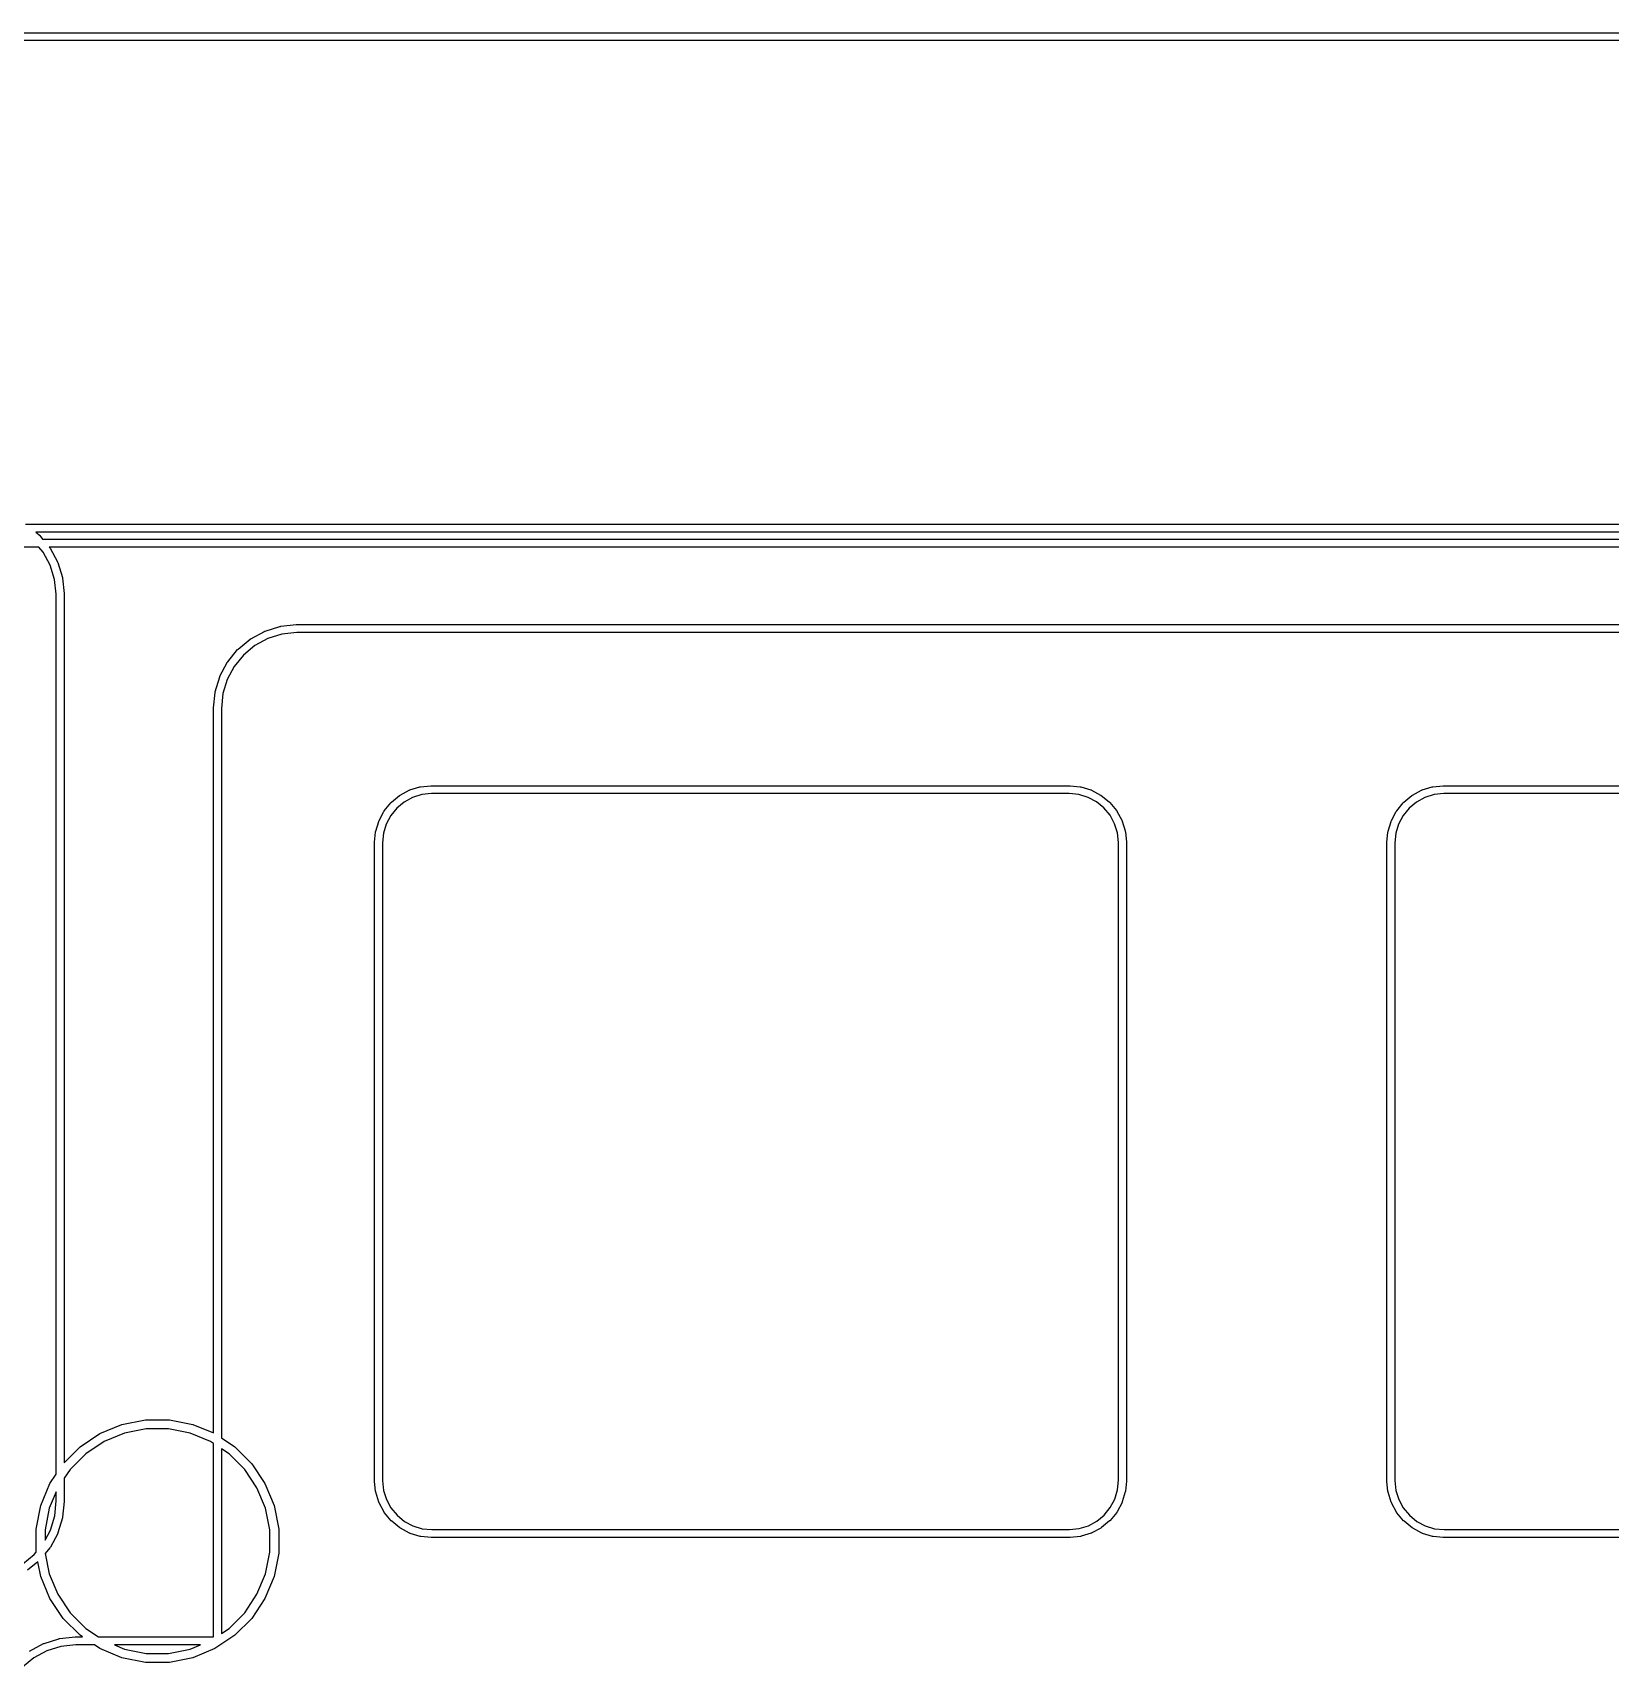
# Model space of a CAD drawing. Extents: x 18 to 369, y 6 to 139.
# Drawn here: x 51.84 to 81.52, y 107.93 to 138.69 of the extents above; entities that cross this region are included whole.
import ezdxf

# ---------------------------------------------------------------- set-up
doc = ezdxf.new("R2010")
doc.units = 0
doc.layers.add('BLACK', color=7, linetype='CONTINUOUS')

msp = doc.modelspace()

# ---------------------------------------------------------------- linework, layer by layer
at = {"layer": 'BLACK', "linetype": 'CONTINUOUS'}
for p, q in [((20.0633, 138.689), (188.11, 138.689)), ((188.039, 138.539), (20.0638, 138.539)), ((51.7012, 129.439), (93.6577, 129.439)), ((51.8935, 129.289), (51.9579, 129.237)), ((93.4643, 129.289), (51.8935, 129.289)), ((51.9579, 129.237), (51.9587, 129.236)), ((51.9587, 129.236), (51.9635, 129.231)), ((51.9635, 129.231), (51.9683, 129.227)), ((51.9683, 129.227), (52.0239, 129.159)), ((51.9533, 129.009), (32.6939, 129.009)), ((52.0346, 128.911), (51.9533, 129.009)), ((52.0239, 129.159), (93.3327, 129.159)), ((52.1669, 128.666), (52.0346, 128.911)), ((93.2103, 129.009), (52.148, 129.009)), ((52.148, 129.009), (52.1549, 129.001)), ((52.1549, 129.001), (52.1556, 129)), ((52.1556, 129), (52.1593, 128.994)), ((52.1593, 128.994), (52.1631, 128.989)), ((52.1631, 128.989), (52.3023, 128.731)), ((52.2491, 128.401), (52.1669, 128.666)), ((52.3023, 128.731), (52.3028, 128.73)), ((52.3028, 128.73), (52.3054, 128.724)), ((52.3054, 128.724), (52.308, 128.718)), ((52.308, 128.718), (52.3946, 128.438)), ((52.2785, 128.121), (52.2491, 128.401)), ((52.3946, 128.438), (52.3949, 128.437)), ((52.3949, 128.437), (52.3962, 128.43)), ((52.3962, 128.43), (52.3975, 128.424)), ((52.3975, 128.424), (52.4281, 128.133)), ((52.2786, 128.114), (52.2785, 128.121)), ((52.2786, 111.565), (52.2786, 128.114)), ((52.2786, 128.114), (52.2786, 128.114)), ((52.4281, 128.133), (52.4282, 128.132)), ((52.4282, 128.132), (52.4282, 128.128)), ((52.4282, 128.128), (52.4285, 128.125)), ((52.4285, 128.125), (52.4286, 128.118)), ((52.4286, 128.118), (52.4286, 128.118)), ((52.4286, 128.118), (52.4286, 111.779)), ((55.9391, 127.284), (56.1966, 127.423)), ((56.1966, 127.423), (56.1976, 127.424)), ((56.1966, 127.423), (56.1966, 127.423)), ((56.1966, 127.423), (56.1966, 127.423)), ((56.1976, 127.424), (56.2039, 127.426)), ((56.2039, 127.426), (56.2101, 127.429)), ((56.2101, 127.429), (56.4898, 127.515)), ((56.5271, 127.37), (56.2615, 127.288)), ((56.4898, 127.515), (56.4908, 127.516)), ((56.4908, 127.516), (56.4975, 127.517)), ((56.4975, 127.517), (56.5041, 127.518)), ((56.5041, 127.518), (56.7953, 127.549)), ((56.8072, 127.399), (56.5271, 127.37)), ((56.7953, 127.549), (56.7963, 127.549)), ((56.7963, 127.549), (56.7996, 127.549)), ((56.7996, 127.549), (56.8028, 127.549)), ((56.8028, 127.549), (56.8098, 127.549)), ((56.8138, 127.399), (56.8072, 127.399)), ((56.8098, 127.549), (56.8099, 127.549)), ((56.8099, 127.549), (56.8133, 127.549)), ((56.8133, 127.549), (92.9286, 127.549)), ((92.9999, 127.399), (56.8138, 127.399)), ((56.8138, 127.399), (56.8138, 127.399)), ((55.5061, 126.852), (55.6911, 127.079)), ((55.6911, 127.079), (55.6918, 127.08)), ((55.6918, 127.08), (55.6966, 127.084)), ((55.6966, 127.084), (55.7014, 127.089)), ((55.7014, 127.089), (55.927, 127.276)), ((56.0169, 127.155), (55.8027, 126.978)), ((55.927, 127.276), (55.927, 127.276)), ((55.927, 127.276), (55.927, 127.276)), ((55.927, 127.276), (55.9278, 127.276)), ((55.9278, 127.276), (55.9335, 127.28)), ((55.9335, 127.28), (55.9391, 127.284)), ((56.2615, 127.288), (56.0169, 127.155)), ((55.3605, 126.581), (55.498, 126.84)), ((55.627, 126.763), (55.4964, 126.517)), ((55.498, 126.84), (55.4985, 126.841)), ((55.498, 126.84), (55.498, 126.84)), ((55.498, 126.84), (55.498, 126.84)), ((55.4985, 126.841), (55.5023, 126.846)), ((55.5023, 126.846), (55.5061, 126.852)), ((55.8027, 126.978), (55.627, 126.763)), ((55.2703, 126.287), (55.355, 126.568)), ((55.355, 126.568), (55.3553, 126.569)), ((55.3553, 126.569), (55.3579, 126.575)), ((55.3579, 126.575), (55.3605, 126.581)), ((55.4964, 126.517), (55.4161, 126.251)), ((55.2389, 125.982), (55.2675, 126.273)), ((55.2675, 126.273), (55.2676, 126.274)), ((55.2675, 126.273), (55.2675, 126.273)), ((55.2675, 126.273), (55.2675, 126.273)), ((55.2676, 126.274), (55.269, 126.281)), ((55.269, 126.281), (55.2703, 126.287)), ((55.4161, 126.251), (55.3886, 125.971)), ((55.2386, 125.978), (55.2389, 125.982)), ((55.2386, 112.338), (55.2386, 125.978)), ((55.2389, 125.982), (55.2389, 125.982)), ((55.3886, 125.971), (55.3886, 112.245)), ((58.5862, 124.207), (58.7366, 124.331)), ((58.7366, 124.331), (58.7374, 124.332)), ((58.7366, 124.331), (58.7366, 124.331)), ((58.7366, 124.331), (58.7366, 124.331)), ((58.7374, 124.332), (58.7431, 124.336)), ((58.7431, 124.336), (58.7487, 124.339)), ((58.7487, 124.339), (58.9204, 124.432)), ((58.9853, 124.297), (58.8265, 124.211)), ((58.9204, 124.432), (58.9213, 124.433)), ((58.9204, 124.432), (58.9204, 124.432)), ((58.9204, 124.432), (58.9204, 124.432)), ((58.9213, 124.433), (58.9276, 124.435)), ((58.9276, 124.435), (58.9339, 124.438)), ((58.9339, 124.438), (59.1203, 124.496)), ((59.1576, 124.35), (58.9853, 124.297)), ((59.1203, 124.496), (59.1213, 124.496)), ((59.1213, 124.496), (59.128, 124.497)), ((59.128, 124.497), (59.1347, 124.499)), ((59.1347, 124.499), (59.3288, 124.519)), ((59.3406, 124.369), (59.1576, 124.35)), ((59.3288, 124.519), (59.3298, 124.519)), ((59.3298, 124.519), (59.3331, 124.519)), ((59.3331, 124.519), (59.3363, 124.519)), ((59.3363, 124.519), (59.3398, 124.519)), ((59.3398, 124.519), (59.3399, 124.519)), ((59.3399, 124.519), (59.343, 124.519)), ((59.3438, 124.369), (59.3406, 124.369)), ((59.343, 124.519), (59.3433, 124.519)), ((59.3433, 124.519), (59.3436, 124.519)), ((59.3436, 124.519), (71.3472, 124.519)), ((71.3399, 124.369), (59.3438, 124.369)), ((71.5232, 124.351), (71.3399, 124.369)), ((71.3472, 124.519), (71.3581, 124.518)), ((71.3581, 124.518), (71.5451, 124.5)), ((71.6959, 124.299), (71.5232, 124.351)), ((71.5451, 124.5), (71.5451, 124.5)), ((71.5451, 124.5), (71.5451, 124.5)), ((71.5451, 124.5), (71.5462, 124.5)), ((71.5462, 124.5), (71.5528, 124.498)), ((71.5528, 124.498), (71.5595, 124.497)), ((71.5595, 124.497), (71.7463, 124.441)), ((71.8553, 124.215), (71.6959, 124.299)), ((71.7463, 124.441), (71.7463, 124.441)), ((71.7463, 124.441), (71.7463, 124.441)), ((71.7463, 124.441), (71.7473, 124.44)), ((71.7473, 124.44), (71.7536, 124.438)), ((71.7536, 124.438), (71.7598, 124.435)), ((71.7598, 124.435), (71.9322, 124.343)), ((71.9322, 124.343), (71.9322, 124.343)), ((71.9322, 124.343), (71.9331, 124.343)), ((71.9331, 124.343), (71.9387, 124.339)), ((71.9387, 124.339), (71.9444, 124.335)), ((71.9444, 124.335), (72.0956, 124.212)), ((77.6362, 124.207), (77.7866, 124.331)), ((77.7866, 124.331), (77.7874, 124.332)), ((77.7874, 124.332), (77.7931, 124.336)), ((77.7931, 124.336), (77.7987, 124.339)), ((77.7987, 124.339), (77.9704, 124.432)), ((78.0353, 124.297), (77.8765, 124.211)), ((77.9704, 124.432), (77.9713, 124.433)), ((77.9704, 124.432), (77.9704, 124.432)), ((77.9704, 124.432), (77.9704, 124.432)), ((77.9713, 124.433), (77.9776, 124.435)), ((77.9776, 124.435), (77.9839, 124.438)), ((77.9839, 124.438), (78.1703, 124.496)), ((78.2076, 124.35), (78.0353, 124.297)), ((78.1703, 124.496), (78.1713, 124.496)), ((78.1713, 124.496), (78.178, 124.497)), ((78.178, 124.497), (78.1847, 124.499)), ((78.1847, 124.499), (78.3787, 124.519)), ((78.3906, 124.369), (78.2076, 124.35)), ((78.3787, 124.519), (78.3798, 124.519)), ((78.3798, 124.519), (78.3831, 124.519)), ((78.3831, 124.519), (78.3863, 124.519)), ((78.3863, 124.519), (78.3898, 124.519)), ((78.3898, 124.519), (78.3899, 124.519)), ((78.3899, 124.519), (78.3933, 124.519)), ((78.3938, 124.369), (78.3906, 124.369)), ((78.3933, 124.519), (90.3972, 124.519)), ((90.3899, 124.369), (78.3938, 124.369)), ((78.3938, 124.369), (78.3938, 124.369)), ((58.3528, 123.861), (58.4444, 124.033)), ((58.4444, 124.033), (58.4449, 124.034)), ((58.4444, 124.033), (58.4444, 124.033)), ((58.4444, 124.033), (58.4444, 124.033)), ((58.4449, 124.034), (58.4488, 124.039)), ((58.4488, 124.039), (58.4525, 124.045)), ((58.4525, 124.045), (58.5759, 124.196)), ((58.6875, 124.096), (58.5734, 123.956)), ((58.5759, 124.196), (58.5766, 124.197)), ((58.5766, 124.197), (58.5814, 124.202)), ((58.5814, 124.202), (58.5862, 124.207)), ((58.8265, 124.211), (58.6875, 124.096)), ((71.9951, 124.1), (71.8553, 124.215)), ((72.1101, 123.961), (71.9951, 124.1)), ((72.0956, 124.212), (72.0956, 124.212)), ((72.0956, 124.212), (72.0956, 124.212)), ((72.0956, 124.212), (72.0964, 124.211)), ((72.0964, 124.211), (72.1012, 124.207)), ((72.1012, 124.207), (72.106, 124.202)), ((72.106, 124.202), (72.2304, 124.051)), ((72.2304, 124.051), (72.2304, 124.051)), ((72.2304, 124.051), (72.2304, 124.051)), ((72.2304, 124.051), (72.2311, 124.051)), ((72.2311, 124.051), (72.2348, 124.045)), ((72.2348, 124.045), (72.2386, 124.039)), ((72.2386, 124.039), (72.3314, 123.868)), ((77.4028, 123.861), (77.4944, 124.033)), ((77.4944, 124.033), (77.4949, 124.034)), ((77.4944, 124.033), (77.4944, 124.033)), ((77.4944, 124.033), (77.4944, 124.033)), ((77.4949, 124.034), (77.4988, 124.039)), ((77.4988, 124.039), (77.5025, 124.045)), ((77.5025, 124.045), (77.6259, 124.196)), ((77.7375, 124.096), (77.6234, 123.956)), ((77.6259, 124.196), (77.6265, 124.197)), ((77.6259, 124.196), (77.6259, 124.196)), ((77.6259, 124.196), (77.6259, 124.196)), ((77.6265, 124.197), (77.6314, 124.202)), ((77.6314, 124.202), (77.6362, 124.207)), ((77.8765, 124.211), (77.7375, 124.096)), ((58.2895, 123.654), (58.2908, 123.66)), ((58.2908, 123.66), (58.3472, 123.847)), ((58.3472, 123.847), (58.3475, 123.848)), ((58.3475, 123.848), (58.3502, 123.854)), ((58.3502, 123.854), (58.3528, 123.861)), ((58.4887, 123.797), (58.4365, 123.624)), ((58.5734, 123.956), (58.4887, 123.797)), ((72.196, 123.803), (72.1101, 123.961)), ((72.2493, 123.63), (72.196, 123.803)), ((72.3314, 123.868), (72.3314, 123.868)), ((72.3314, 123.868), (72.3314, 123.868)), ((72.3314, 123.868), (72.3319, 123.867)), ((72.3319, 123.867), (72.3344, 123.86)), ((72.3344, 123.86), (72.3371, 123.854)), ((72.3371, 123.854), (72.3948, 123.668)), ((72.3948, 123.668), (72.3948, 123.668)), ((72.3948, 123.668), (72.3948, 123.668)), ((72.3948, 123.668), (72.3951, 123.667)), ((72.3951, 123.667), (72.3964, 123.66)), ((72.3964, 123.66), (72.3977, 123.653)), ((77.3395, 123.654), (77.3408, 123.66)), ((77.3408, 123.66), (77.3972, 123.847)), ((77.3972, 123.847), (77.3975, 123.848)), ((77.3972, 123.847), (77.3972, 123.847)), ((77.3972, 123.847), (77.3972, 123.847)), ((77.3975, 123.848), (77.4002, 123.854)), ((77.4002, 123.854), (77.4028, 123.861)), ((77.5387, 123.797), (77.4865, 123.624)), ((77.6234, 123.956), (77.5387, 123.797)), ((58.2686, 123.448), (58.2697, 123.459)), ((58.2686, 111.444), (58.2686, 123.448)), ((58.2697, 123.459), (58.288, 123.646)), ((58.2697, 123.459), (58.2697, 123.459)), ((58.288, 123.646), (58.2881, 123.647)), ((58.288, 123.646), (58.288, 123.646)), ((58.288, 123.646), (58.288, 123.646)), ((58.2881, 123.647), (58.2895, 123.654)), ((58.4365, 123.624), (58.4186, 123.441)), ((58.4186, 123.441), (58.4186, 111.445)), ((72.2686, 123.447), (72.2493, 123.63)), ((72.2686, 123.444), (72.2686, 123.447)), ((72.2686, 111.448), (72.2686, 123.444)), ((72.3977, 123.653), (72.4181, 123.459)), ((72.4181, 123.459), (72.4182, 123.458)), ((72.4182, 123.458), (72.4182, 123.455)), ((72.4182, 123.455), (72.4185, 123.452)), ((72.4185, 123.452), (72.4186, 123.448)), ((72.4186, 123.448), (72.4186, 123.448)), ((72.4186, 123.448), (72.4186, 123.445)), ((72.4186, 123.445), (72.4186, 123.445)), ((72.4186, 123.445), (72.4186, 123.444)), ((72.4186, 123.444), (72.4186, 111.441)), ((77.3186, 123.448), (77.3189, 123.452)), ((77.3186, 111.444), (77.3186, 123.448)), ((77.3189, 123.452), (77.338, 123.646)), ((77.3189, 123.452), (77.3189, 123.452)), ((77.338, 123.646), (77.3381, 123.647)), ((77.338, 123.646), (77.338, 123.646)), ((77.338, 123.646), (77.338, 123.646)), ((77.3381, 123.647), (77.3395, 123.654)), ((77.4865, 123.624), (77.4686, 123.441)), ((77.4686, 123.441), (77.4686, 111.445)), ((53.5165, 112.5), (53.9578, 112.588)), ((53.9578, 112.588), (54.4077, 112.588)), ((54.4077, 112.588), (54.8489, 112.5)), ((52.7268, 112.078), (53.1009, 112.328)), ((53.1009, 112.328), (53.5165, 112.5)), ((53.5659, 112.337), (53.181, 112.178)), ((53.9745, 112.418), (53.5659, 112.337)), ((54.391, 112.418), (53.9745, 112.418)), ((54.7996, 112.337), (54.391, 112.418)), ((55.1845, 112.178), (54.7996, 112.337)), ((54.8489, 112.5), (55.2386, 112.338)), ((52.4286, 111.779), (52.7268, 112.078)), ((53.181, 112.178), (52.8347, 111.946)), ((55.2386, 112.142), (55.1845, 112.178)), ((55.2386, 108.499), (55.2386, 112.142)), ((55.3886, 112.245), (55.6387, 112.078)), ((55.5308, 111.946), (55.3886, 112.041)), ((55.3886, 112.041), (55.3886, 108.566)), ((55.6387, 112.078), (55.9568, 111.76)), ((52.8347, 111.946), (52.5401, 111.652)), ((55.8254, 111.652), (55.5308, 111.946)), ((55.9568, 111.76), (56.2067, 111.386)), ((51.9866, 110.97), (52.1587, 111.386)), ((52.1587, 111.386), (52.2786, 111.565)), ((52.5401, 111.652), (52.4286, 111.485)), ((52.4286, 111.485), (52.4286, 111.051)), ((56.0568, 111.305), (55.8254, 111.652)), ((56.2067, 111.386), (56.3789, 110.97)), ((58.2686, 111.441), (58.2686, 111.444)), ((58.2686, 111.444), (58.2686, 111.444)), ((58.2686, 111.444), (58.2686, 111.444)), ((58.2686, 111.437), (58.2686, 111.441)), ((58.2686, 111.441), (58.2686, 111.441)), ((58.2689, 111.434), (58.2686, 111.437)), ((58.2689, 111.431), (58.2689, 111.434)), ((58.269, 111.43), (58.2689, 111.431)), ((58.2894, 111.235), (58.269, 111.43)), ((58.4186, 111.445), (58.4186, 111.445)), ((58.4186, 111.445), (58.4186, 111.441)), ((58.4186, 111.441), (58.4378, 111.258)), ((72.2506, 111.265), (72.2686, 111.448)), ((72.4175, 111.43), (72.3992, 111.243)), ((72.4186, 111.441), (72.4175, 111.43)), ((72.4175, 111.43), (72.4175, 111.43)), ((77.3186, 111.441), (77.3186, 111.444)), ((77.3186, 111.444), (77.3186, 111.444)), ((77.3186, 111.444), (77.3186, 111.444)), ((77.3186, 111.437), (77.3186, 111.441)), ((77.3186, 111.441), (77.3186, 111.441)), ((77.3189, 111.434), (77.3186, 111.437)), ((77.3189, 111.431), (77.3189, 111.434)), ((77.319, 111.43), (77.3189, 111.431)), ((77.3394, 111.235), (77.319, 111.43)), ((77.4686, 111.445), (77.4686, 111.441)), ((77.4686, 111.441), (77.4878, 111.258)), ((52.2786, 111.233), (52.1492, 110.921)), ((52.2511, 110.778), (52.2786, 111.058)), ((52.2786, 111.058), (52.2786, 111.233)), ((52.4286, 111.051), (52.4282, 111.047)), ((56.2162, 110.921), (56.0568, 111.305)), ((58.2908, 111.229), (58.2894, 111.235)), ((58.292, 111.222), (58.2908, 111.229)), ((58.2924, 111.221), (58.292, 111.222)), ((58.3501, 111.035), (58.2924, 111.221)), ((58.2924, 111.221), (58.2924, 111.221)), ((58.2924, 111.221), (58.2924, 111.221)), ((58.4378, 111.258), (58.4912, 111.086)), ((58.4912, 111.086), (58.577, 110.927)), ((72.1137, 110.933), (72.1984, 111.092)), ((72.1984, 111.092), (72.2506, 111.265)), ((72.3963, 111.228), (72.3399, 111.042)), ((72.3976, 111.235), (72.3963, 111.228)), ((72.3991, 111.242), (72.3976, 111.235)), ((72.3992, 111.243), (72.3991, 111.242)), ((72.3992, 111.243), (72.3992, 111.243)), ((72.3992, 111.243), (72.3992, 111.243)), ((77.3408, 111.229), (77.3394, 111.235)), ((77.3421, 111.222), (77.3408, 111.229)), ((77.3424, 111.221), (77.3421, 111.222)), ((77.4001, 111.035), (77.3424, 111.221)), ((77.3424, 111.221), (77.3424, 111.221)), ((77.3424, 111.221), (77.3424, 111.221)), ((77.4878, 111.258), (77.5412, 111.086)), ((77.5412, 111.086), (77.627, 110.927)), ((51.8988, 110.529), (51.9866, 110.97)), ((52.1492, 110.921), (52.068, 110.512)), ((52.1707, 110.511), (52.2511, 110.778)), ((52.3968, 110.741), (52.3122, 110.461)), ((52.3981, 110.748), (52.3968, 110.741)), ((52.3995, 110.755), (52.3981, 110.748)), ((52.3996, 110.756), (52.3995, 110.755)), ((52.4282, 111.047), (52.3996, 110.756)), ((52.3996, 110.756), (52.3996, 110.756)), ((52.3996, 110.756), (52.3996, 110.756)), ((56.2975, 110.512), (56.2162, 110.921)), ((56.3789, 110.97), (56.4667, 110.529)), ((58.3527, 111.028), (58.3501, 111.035)), ((58.3552, 111.022), (58.3527, 111.028)), ((58.3557, 111.021), (58.3552, 111.022)), ((58.4486, 110.849), (58.3557, 111.021)), ((58.4524, 110.844), (58.4486, 110.849)), ((58.4561, 110.838), (58.4524, 110.844)), ((58.4567, 110.837), (58.4561, 110.838)), ((58.5812, 110.687), (58.4567, 110.837)), ((58.4567, 110.837), (58.4567, 110.837)), ((58.4567, 110.837), (58.4567, 110.837)), ((58.577, 110.927), (58.692, 110.788)), ((58.692, 110.788), (58.8319, 110.674)), ((71.8606, 110.678), (71.9997, 110.793)), ((71.9997, 110.793), (72.1137, 110.933)), ((72.2346, 110.844), (72.1113, 110.692)), ((72.2384, 110.849), (72.2346, 110.844)), ((72.2422, 110.855), (72.2384, 110.849)), ((72.2427, 110.856), (72.2422, 110.855)), ((72.3343, 111.028), (72.2427, 110.856)), ((72.2427, 110.856), (72.2427, 110.856)), ((72.2427, 110.856), (72.2427, 110.856)), ((72.3369, 111.034), (72.3343, 111.028)), ((72.3396, 111.041), (72.3369, 111.034)), ((72.3399, 111.042), (72.3396, 111.041)), ((72.3399, 111.042), (72.3399, 111.042)), ((72.3399, 111.042), (72.3399, 111.042)), ((77.4027, 111.028), (77.4001, 111.035)), ((77.4052, 111.022), (77.4027, 111.028)), ((77.4057, 111.021), (77.4052, 111.022)), ((77.4986, 110.849), (77.4057, 111.021)), ((77.4057, 111.021), (77.4057, 111.021)), ((77.4057, 111.021), (77.4057, 111.021)), ((77.5024, 110.844), (77.4986, 110.849)), ((77.5061, 110.838), (77.5024, 110.844)), ((77.5067, 110.837), (77.5061, 110.838)), ((77.6312, 110.687), (77.5067, 110.837)), ((77.627, 110.927), (77.742, 110.788)), ((77.742, 110.788), (77.8819, 110.674)), ((51.8988, 110.093), (51.8988, 110.529)), ((52.068, 110.512), (52.068, 110.318)), ((52.068, 110.318), (52.1707, 110.511)), ((52.3066, 110.448), (52.1692, 110.189)), ((52.3092, 110.454), (52.3066, 110.448)), ((52.3119, 110.46), (52.3092, 110.454)), ((52.3122, 110.461), (52.3119, 110.46)), ((56.2975, 110.095), (56.2975, 110.512)), ((56.4667, 110.529), (56.4667, 110.079)), ((58.586, 110.682), (58.5812, 110.687)), ((58.5907, 110.677), (58.586, 110.682)), ((58.5915, 110.677), (58.5907, 110.677)), ((58.7428, 110.553), (58.5915, 110.677)), ((58.5915, 110.677), (58.5915, 110.677)), ((58.5915, 110.677), (58.5915, 110.677)), ((58.7485, 110.55), (58.7428, 110.553)), ((58.7541, 110.546), (58.7485, 110.55)), ((58.755, 110.545), (58.7541, 110.546)), ((58.9273, 110.454), (58.755, 110.545)), ((58.755, 110.545), (58.755, 110.545)), ((58.755, 110.545), (58.755, 110.545)), ((58.8319, 110.674), (58.9912, 110.589)), ((58.9335, 110.451), (58.9273, 110.454)), ((58.9398, 110.448), (58.9335, 110.451)), ((58.9408, 110.448), (58.9398, 110.448)), ((59.1277, 110.392), (58.9408, 110.448)), ((58.9912, 110.589), (59.164, 110.537)), ((59.164, 110.537), (59.3472, 110.519)), ((59.3472, 110.519), (71.3433, 110.519)), ((71.3433, 110.519), (71.3465, 110.519)), ((71.3465, 110.519), (71.5295, 110.539)), ((71.5295, 110.539), (71.7019, 110.592)), ((71.7533, 110.451), (71.5668, 110.393)), ((71.7019, 110.592), (71.8606, 110.678)), ((71.7596, 110.453), (71.7533, 110.451)), ((71.7658, 110.456), (71.7596, 110.453)), ((71.7668, 110.457), (71.7658, 110.456)), ((71.9384, 110.549), (71.7668, 110.457)), ((71.9441, 110.553), (71.9384, 110.549)), ((71.9498, 110.557), (71.9441, 110.553)), ((71.9506, 110.558), (71.9498, 110.557)), ((72.1009, 110.682), (71.9506, 110.558)), ((71.9506, 110.558), (71.9506, 110.558)), ((71.9506, 110.558), (71.9506, 110.558)), ((72.1057, 110.687), (72.1009, 110.682)), ((72.1106, 110.692), (72.1057, 110.687)), ((72.1113, 110.692), (72.1106, 110.692)), ((77.636, 110.682), (77.6312, 110.687)), ((77.6407, 110.677), (77.636, 110.682)), ((77.6415, 110.677), (77.6407, 110.677)), ((77.7928, 110.553), (77.6415, 110.677)), ((77.6415, 110.677), (77.6415, 110.677)), ((77.6415, 110.677), (77.6415, 110.677)), ((77.7985, 110.55), (77.7928, 110.553)), ((77.8041, 110.546), (77.7985, 110.55)), ((77.805, 110.545), (77.8041, 110.546)), ((77.9773, 110.454), (77.805, 110.545)), ((77.805, 110.545), (77.805, 110.545)), ((77.805, 110.545), (77.805, 110.545)), ((77.8819, 110.674), (78.0412, 110.589)), ((77.9835, 110.451), (77.9773, 110.454)), ((77.9898, 110.448), (77.9835, 110.451)), ((77.9908, 110.448), (77.9898, 110.448)), ((78.1777, 110.392), (77.9908, 110.448)), ((78.0412, 110.589), (78.214, 110.537)), ((78.214, 110.537), (78.3974, 110.519)), ((78.3974, 110.519), (90.3933, 110.519)), ((52.1611, 110.177), (52.0732, 110.069)), ((52.1648, 110.183), (52.1611, 110.177)), ((52.1687, 110.188), (52.1648, 110.183)), ((52.1692, 110.189), (52.1687, 110.188)), ((52.1692, 110.189), (52.1692, 110.189)), ((52.1692, 110.189), (52.1692, 110.189)), ((59.1344, 110.39), (59.1277, 110.392)), ((59.141, 110.389), (59.1344, 110.39)), ((59.142, 110.389), (59.141, 110.389)), ((59.3363, 110.37), (59.142, 110.389)), ((59.142, 110.389), (59.142, 110.389)), ((59.142, 110.389), (59.142, 110.389)), ((59.3399, 110.369), (59.3363, 110.37)), ((71.3472, 110.369), (59.3399, 110.369)), ((71.3474, 110.369), (71.3472, 110.369)), ((71.3508, 110.369), (71.3474, 110.369)), ((71.3541, 110.37), (71.3508, 110.369)), ((71.3573, 110.37), (71.3541, 110.37)), ((71.3584, 110.37), (71.3573, 110.37)), ((71.5525, 110.39), (71.3584, 110.37)), ((71.5591, 110.392), (71.5525, 110.39)), ((71.5658, 110.393), (71.5591, 110.392)), ((71.5668, 110.393), (71.5658, 110.393)), ((71.5668, 110.393), (71.5668, 110.393)), ((78.1844, 110.39), (78.1777, 110.392)), ((78.191, 110.389), (78.1844, 110.39)), ((78.192, 110.389), (78.191, 110.389)), ((78.3788, 110.37), (78.192, 110.389)), ((78.192, 110.389), (78.192, 110.389)), ((78.192, 110.389), (78.192, 110.389)), ((78.3789, 110.37), (78.3788, 110.37)), ((78.3899, 110.369), (78.3789, 110.37)), ((90.3936, 110.369), (78.3899, 110.369)), ((51.6502, 109.873), (51.8645, 110.05)), ((51.932, 109.912), (51.7402, 109.753)), ((51.8645, 110.05), (51.8988, 110.093)), ((51.9866, 109.637), (51.932, 109.912)), ((52.0732, 110.069), (52.1492, 109.687)), ((56.2162, 109.687), (56.2975, 110.095)), ((56.4667, 110.079), (56.3789, 109.637)), ((52.1587, 109.222), (51.9866, 109.637)), ((52.1492, 109.687), (52.3087, 109.302)), ((56.0568, 109.302), (56.2162, 109.687)), ((56.3789, 109.637), (56.2067, 109.222)), ((52.4087, 108.848), (52.1587, 109.222)), ((52.3087, 109.302), (52.5401, 108.956)), ((55.8254, 108.956), (56.0568, 109.302)), ((56.2067, 109.222), (55.9568, 108.848)), ((52.5401, 108.956), (52.8347, 108.661)), ((55.5308, 108.661), (55.8254, 108.956)), ((52.7268, 108.53), (52.4087, 108.848)), ((52.8347, 108.661), (53.0766, 108.499)), ((55.3886, 108.566), (55.5308, 108.661)), ((55.9568, 108.848), (55.6387, 108.53)), ((51.7791, 108.234), (52.0366, 108.373)), ((52.0366, 108.373), (52.0375, 108.374)), ((52.0375, 108.374), (52.0438, 108.376)), ((52.0438, 108.376), (52.0501, 108.379)), ((52.0501, 108.379), (52.3298, 108.465)), ((52.3671, 108.32), (52.1015, 108.238)), ((52.3298, 108.465), (52.3308, 108.466)), ((52.3298, 108.465), (52.3298, 108.465)), ((52.3308, 108.466), (52.3375, 108.467)), ((52.3375, 108.467), (52.3441, 108.468)), ((52.3441, 108.468), (52.6353, 108.499)), ((52.6472, 108.349), (52.3671, 108.32)), ((52.6353, 108.499), (52.6363, 108.499)), ((52.6363, 108.499), (52.6396, 108.499)), ((52.6396, 108.499), (52.6428, 108.499)), ((52.6428, 108.499), (52.6498, 108.499)), ((52.6538, 108.349), (52.6472, 108.349)), ((52.6498, 108.499), (52.6499, 108.499)), ((52.6499, 108.499), (52.7721, 108.499)), ((52.9966, 108.349), (52.6538, 108.349)), ((52.6538, 108.349), (52.6538, 108.349)), ((52.7721, 108.499), (52.7268, 108.53)), ((53.1009, 108.28), (52.9966, 108.349)), ((53.0766, 108.499), (55.2386, 108.499)), ((53.5165, 108.107), (53.1009, 108.28)), ((54.9908, 108.349), (53.3747, 108.349)), ((53.3747, 108.349), (53.5659, 108.27)), ((54.7996, 108.27), (54.9908, 108.349)), ((55.2646, 108.28), (54.8489, 108.107)), ((55.6387, 108.53), (55.2646, 108.28)), ((51.8569, 108.105), (51.6427, 107.928)), ((52.1015, 108.238), (51.8569, 108.105)), ((53.9578, 108.02), (53.5165, 108.107)), ((53.5659, 108.27), (53.9745, 108.189)), ((54.4077, 108.02), (53.9578, 108.02)), ((53.9745, 108.189), (54.391, 108.189)), ((54.391, 108.189), (54.7996, 108.27)), ((54.8489, 108.107), (54.4077, 108.02))]:
    msp.add_line(p, q, dxfattribs=at)

doc.saveas('drawing.dxf')
